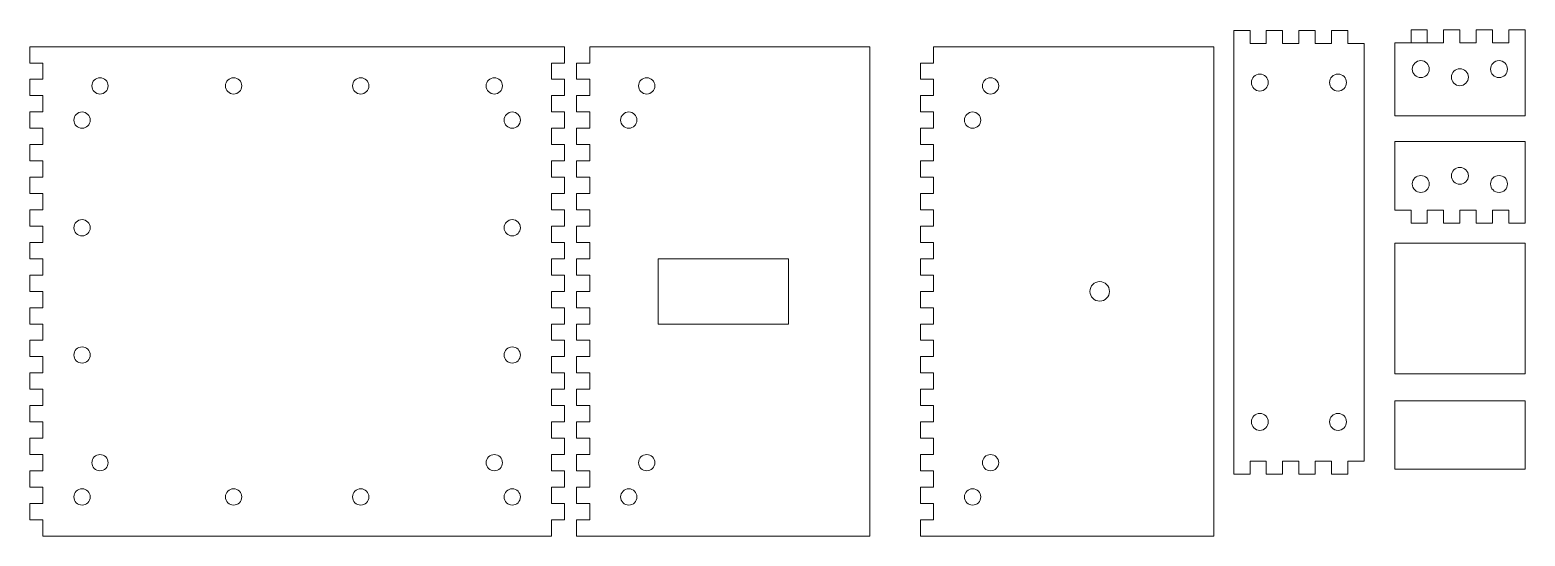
# Model space of a CAD drawing. Header units: millimetres. Extents: x 6 to 464, y 272 to 427.
import ezdxf

# ---------------------------------------------------------------- set-up
doc = ezdxf.new("R2010")
doc.units = ezdxf.units.MM
doc.linetypes.add('CENTERX2', pattern=[20.32, 12.7, -2.54, 2.54, -2.54])

msp = doc.modelspace()

# ---------------------------------------------------------------- linework, layer by layer
at = {"color": 7, "linetype": 'Continuous', "lineweight": 18}
for p, q in [((374.9, 423.02), (374.9, 427.02)), ((374.9, 427.02), (379.9, 427.02)), ((379.9, 427.02), (379.9, 423.02)), ((384.9, 427.02), (384.9, 423.02)), ((384.9, 427.02), (389.9, 427.02)), ((389.9, 427.02), (389.9, 423.02)), ((394.9, 427.02), (394.9, 423.02)), ((394.9, 427.02), (399.9, 427.02)), ((399.9, 427.02), (399.9, 423.02)), ((404.9, 427.02), (404.9, 423.02)), ((404.9, 427.02), (409.9, 427.02)), ((409.9, 427.02), (409.9, 423.02)), ((429.3, 427.16), (434.3, 427.16)), ((429.3, 427.16), (429.3, 423.16)), ((434.3, 427.16), (434.3, 423.16)), ((439.3, 427.16), (439.3, 423.16)), ((439.3, 427.16), (444.3, 427.16)), ((444.3, 427.16), (444.3, 423.16)), ((449.3, 427.16), (449.3, 423.16)), ((449.3, 427.16), (454.3, 427.16)), ((454.3, 427.16), (454.3, 423.16)), ((459.3, 427.16), (459.3, 423.16)), ((459.3, 427.16), (464.3, 427.16)), ((464.3, 423.16), (464.3, 427.16)), ((464.3, 427.16), (464.3, 423.16)), ((374.9, 423.02), (374.9, 295.02)), ((379.9, 423.02), (384.9, 423.02)), ((379.9, 423.02), (384.9, 423.02)), ((389.9, 423.02), (394.9, 423.02)), ((389.9, 423.02), (394.9, 423.02)), ((399.9, 423.02), (404.9, 423.02)), ((399.9, 423.02), (404.9, 423.02)), ((409.9, 423.02), (414.9, 423.02)), ((409.9, 423.02), (414.9, 423.02)), ((414.9, 423.02), (414.9, 295.02)), ((424.3, 423.16), (424.3, 400.85)), ((424.3, 423.16), (429.3, 423.16)), ((424.3, 423.16), (439.3, 423.16)), ((434.3, 423.16), (439.3, 423.16)), ((444.3, 423.16), (449.3, 423.16)), ((444.3, 423.16), (449.3, 423.16)), ((454.3, 423.16), (459.3, 423.16)), ((454.3, 423.16), (459.3, 423.16)), ((459.3, 423.16), (456.3, 423.16)), ((464.3, 423.16), (464.3, 400.85)), ((9.51, 422.02), (5.51, 422.02)), ((5.51, 422.02), (5.51, 417.02)), ((9.51, 422.02), (165.51, 422.02)), ((165.51, 422.02), (169.51, 422.02)), ((169.51, 422.02), (169.51, 417.02)), ((169.51, 422.02), (169.51, 417.02)), ((177.27, 422.02), (177.27, 417.02)), ((177.27, 422.02), (263.27, 422.02)), ((263.27, 422.02), (263.27, 272.02)), ((282.77, 422.02), (282.77, 417.02)), ((282.77, 422.02), (368.77, 422.02)), ((368.77, 422.02), (368.77, 272.02)), ((5.51, 417.02), (9.51, 417.02)), ((9.51, 417.02), (9.51, 412.02)), ((165.51, 417.02), (165.51, 412.02)), ((165.51, 417.02), (165.51, 412.02)), ((169.51, 417.02), (165.51, 417.02)), ((173.27, 417.02), (177.27, 417.02)), ((173.27, 417.02), (173.27, 412.02)), ((278.77, 417.02), (282.77, 417.02)), ((278.77, 417.02), (278.77, 412.02)), ((5.51, 412.02), (5.51, 407.02)), ((5.51, 412.02), (9.51, 412.02)), ((169.51, 412.02), (165.51, 412.02)), ((169.51, 412.02), (169.51, 407.02)), ((173.27, 412.02), (177.27, 412.02)), ((177.27, 412.02), (177.27, 407.02)), ((278.77, 412.02), (282.77, 412.02)), ((282.77, 412.02), (282.77, 407.02)), ((5.51, 407.02), (9.51, 407.02)), ((9.51, 407.02), (9.51, 402.02)), ((169.51, 407.02), (165.51, 407.02)), ((165.51, 407.02), (165.51, 402.02)), ((165.51, 407.02), (165.51, 402.02)), ((173.27, 407.02), (177.27, 407.02)), ((173.27, 407.02), (173.27, 402.02)), ((278.77, 407.02), (282.77, 407.02)), ((278.77, 407.02), (278.77, 402.02)), ((5.51, 402.02), (5.51, 397.02)), ((5.51, 402.02), (9.51, 402.02)), ((169.51, 402.02), (165.51, 402.02)), ((169.51, 402.02), (169.51, 397.02)), ((173.27, 402.02), (177.27, 402.02)), ((177.27, 402.02), (177.27, 397.02)), ((278.77, 402.02), (282.77, 402.02)), ((282.77, 402.02), (282.77, 397.02)), ((424.3, 400.85), (464.3, 400.85)), ((5.51, 397.02), (9.51, 397.02)), ((9.51, 397.02), (9.51, 392.02)), ((169.51, 397.02), (165.51, 397.02)), ((165.51, 397.02), (165.51, 392.02)), ((165.51, 397.02), (165.51, 392.02)), ((173.27, 397.02), (177.27, 397.02)), ((173.27, 397.02), (173.27, 392.02)), ((278.77, 397.02), (282.77, 397.02)), ((278.77, 397.02), (278.77, 392.02)), ((5.51, 392.02), (5.51, 387.02)), ((5.51, 392.02), (9.51, 392.02)), ((169.51, 392.02), (165.51, 392.02)), ((169.51, 392.02), (169.51, 387.02)), ((173.27, 392.02), (177.27, 392.02)), ((177.27, 392.02), (177.27, 387.02)), ((278.77, 392.02), (282.77, 392.02)), ((282.77, 392.02), (282.77, 387.02)), ((424.3, 371.94), (424.3, 392.94)), ((424.3, 392.94), (464.3, 392.94)), ((464.3, 392.94), (464.3, 371.94)), ((5.51, 387.02), (9.51, 387.02)), ((9.51, 387.02), (9.51, 382.02)), ((169.51, 387.02), (165.51, 387.02)), ((165.51, 387.02), (165.51, 382.02)), ((173.27, 387.02), (177.27, 387.02)), ((173.27, 387.02), (173.27, 382.02)), ((278.77, 387.02), (282.77, 387.02)), ((278.77, 387.02), (278.77, 382.02)), ((5.51, 382.02), (5.51, 377.02)), ((5.51, 382.02), (9.51, 382.02)), ((169.51, 382.02), (165.51, 382.02)), ((169.51, 382.02), (169.51, 377.02)), ((173.27, 382.02), (177.27, 382.02)), ((177.27, 382.02), (177.27, 377.02)), ((278.77, 382.02), (282.77, 382.02)), ((282.77, 382.02), (282.77, 377.02)), ((5.51, 377.02), (9.51, 377.02)), ((9.51, 377.02), (9.51, 372.02)), ((169.51, 377.02), (165.51, 377.02)), ((165.51, 377.02), (165.51, 372.02)), ((165.51, 377.02), (165.51, 372.02)), ((173.27, 377.02), (177.27, 377.02)), ((173.27, 377.02), (173.27, 372.02)), ((278.77, 377.02), (282.77, 377.02)), ((278.77, 377.02), (278.77, 372.02)), ((5.51, 372.02), (5.51, 367.02)), ((5.51, 372.02), (9.51, 372.02)), ((169.51, 372.02), (165.51, 372.02)), ((169.51, 372.02), (169.51, 367.02)), ((173.27, 372.02), (177.27, 372.02)), ((177.27, 372.02), (177.27, 367.02)), ((278.77, 372.02), (282.77, 372.02)), ((282.77, 372.02), (282.77, 367.02)), ((424.3, 371.94), (429.3, 371.94)), ((429.3, 367.94), (429.3, 371.94)), ((434.3, 367.94), (434.3, 371.94)), ((434.3, 371.94), (439.3, 371.94)), ((439.3, 367.94), (439.3, 371.94)), ((444.3, 371.94), (449.3, 371.94)), ((444.3, 367.94), (444.3, 371.94)), ((449.3, 367.94), (449.3, 371.94)), ((454.3, 371.94), (459.3, 371.94)), ((454.3, 367.94), (454.3, 371.94)), ((459.3, 367.94), (459.3, 371.94)), ((464.3, 371.94), (464.3, 367.94)), ((429.3, 367.94), (434.3, 367.94)), ((439.3, 367.94), (444.3, 367.94)), ((449.3, 367.94), (454.3, 367.94)), ((459.3, 367.94), (464.3, 367.94)), ((5.51, 367.02), (9.51, 367.02)), ((9.51, 367.02), (9.51, 362.02)), ((169.51, 367.02), (165.51, 367.02)), ((165.51, 367.02), (165.51, 362.02)), ((165.51, 367.02), (165.51, 362.02)), ((173.27, 367.02), (177.27, 367.02)), ((173.27, 367.02), (173.27, 362.02)), ((278.77, 367.02), (282.77, 367.02)), ((278.77, 367.02), (278.77, 362.02)), ((5.51, 362.02), (5.51, 357.02)), ((5.51, 362.02), (9.51, 362.02)), ((169.51, 362.02), (165.51, 362.02)), ((169.51, 362.02), (169.51, 357.02)), ((173.27, 362.02), (177.27, 362.02)), ((177.27, 362.02), (177.27, 357.02)), ((278.77, 362.02), (282.77, 362.02)), ((282.77, 362.02), (282.77, 357.02)), ((424.3, 361.75), (464.3, 361.75)), ((424.3, 361.75), (424.3, 321.75)), ((464.3, 361.75), (464.3, 321.75)), ((5.51, 357.02), (9.51, 357.02)), ((9.51, 357.02), (9.51, 352.02)), ((169.51, 357.02), (165.51, 357.02)), ((165.51, 357.02), (165.51, 352.02)), ((165.51, 357.02), (165.51, 352.02)), ((173.27, 357.02), (177.27, 357.02)), ((173.27, 357.02), (173.27, 352.02)), ((238.27, 357.02), (198.27, 357.02)), ((198.27, 337.02), (198.27, 357.02)), ((238.27, 357.02), (238.27, 337.02)), ((238.27, 337.02), (238.27, 357.02)), ((278.77, 357.02), (282.77, 357.02)), ((278.77, 357.02), (278.77, 352.02)), ((5.51, 352.02), (5.51, 347.02)), ((5.51, 352.02), (9.51, 352.02)), ((169.51, 352.02), (165.51, 352.02)), ((169.51, 352.02), (169.51, 347.02)), ((173.27, 352.02), (177.27, 352.02)), ((177.27, 352.02), (177.27, 347.02)), ((278.77, 352.02), (282.77, 352.02)), ((282.77, 352.02), (282.77, 347.02)), ((5.51, 347.02), (9.51, 347.02)), ((9.51, 347.02), (9.51, 342.02)), ((169.51, 347.02), (165.51, 347.02)), ((165.51, 347.02), (165.51, 342.02)), ((165.51, 347.02), (165.51, 342.02)), ((173.27, 347.02), (177.27, 347.02)), ((173.27, 347.02), (173.27, 342.02)), ((278.77, 347.02), (282.77, 347.02)), ((278.77, 347.02), (278.77, 342.02)), ((5.51, 342.02), (5.51, 337.02)), ((5.51, 342.02), (9.51, 342.02)), ((169.51, 342.02), (165.51, 342.02)), ((169.51, 342.02), (169.51, 337.02)), ((173.27, 342.02), (177.27, 342.02)), ((177.27, 342.02), (177.27, 337.02)), ((278.77, 342.02), (282.77, 342.02)), ((282.77, 342.02), (282.77, 337.02)), ((5.51, 337.02), (9.51, 337.02)), ((9.51, 337.02), (9.51, 332.02)), ((169.51, 337.02), (165.51, 337.02)), ((165.51, 337.02), (165.51, 332.02)), ((165.51, 337.02), (165.51, 332.02)), ((173.27, 337.02), (177.27, 337.02)), ((173.27, 337.02), (173.27, 332.02)), ((238.27, 337.02), (198.27, 337.02)), ((278.77, 337.02), (282.77, 337.02)), ((278.77, 337.02), (278.77, 332.02)), ((5.51, 332.02), (5.51, 327.02)), ((5.51, 332.02), (9.51, 332.02)), ((169.51, 332.02), (165.51, 332.02)), ((169.51, 332.02), (169.51, 327.02)), ((173.27, 332.02), (177.27, 332.02)), ((177.27, 332.02), (177.27, 327.02)), ((278.77, 332.02), (282.77, 332.02)), ((282.77, 332.02), (282.77, 327.02)), ((5.51, 327.02), (9.51, 327.02)), ((9.51, 327.02), (9.51, 322.02)), ((169.51, 327.02), (165.51, 327.02)), ((165.51, 327.02), (165.51, 322.02)), ((165.51, 327.02), (165.51, 322.02)), ((173.27, 327.02), (177.27, 327.02)), ((173.27, 327.02), (173.27, 322.02)), ((278.77, 327.02), (282.77, 327.02)), ((278.77, 327.02), (278.77, 322.02)), ((5.51, 322.02), (5.51, 317.02)), ((5.51, 322.02), (9.51, 322.02)), ((169.51, 322.02), (165.51, 322.02)), ((169.51, 322.02), (169.51, 317.02)), ((173.27, 322.02), (177.27, 322.02)), ((177.27, 322.02), (177.27, 317.02)), ((278.77, 322.02), (282.77, 322.02)), ((282.77, 322.02), (282.77, 317.02)), ((424.3, 321.75), (464.3, 321.75)), ((5.51, 317.02), (9.51, 317.02)), ((9.51, 317.02), (9.51, 312.02)), ((169.51, 317.02), (165.51, 317.02)), ((165.51, 317.02), (165.51, 312.02)), ((165.51, 317.02), (165.51, 312.02)), ((173.27, 317.02), (177.27, 317.02)), ((173.27, 317.02), (173.27, 312.02)), ((278.77, 317.02), (282.77, 317.02)), ((278.77, 317.02), (278.77, 312.02)), ((5.51, 312.02), (5.51, 307.02)), ((5.51, 312.02), (9.51, 312.02)), ((169.51, 312.02), (165.51, 312.02)), ((169.51, 312.02), (169.51, 307.02)), ((173.27, 312.02), (177.27, 312.02)), ((177.27, 312.02), (177.27, 307.02)), ((278.77, 312.02), (282.77, 312.02)), ((282.77, 312.02), (282.77, 307.02)), ((424.3, 313.48), (464.3, 313.48)), ((424.3, 313.48), (424.3, 292.48)), ((464.3, 313.48), (464.3, 292.48)), ((5.51, 307.02), (9.51, 307.02)), ((9.51, 307.02), (9.51, 302.02)), ((169.51, 307.02), (165.51, 307.02)), ((165.51, 307.02), (165.51, 302.02)), ((165.51, 307.02), (165.51, 302.02)), ((173.27, 307.02), (177.27, 307.02)), ((173.27, 307.02), (173.27, 302.02)), ((278.77, 307.02), (282.77, 307.02)), ((278.77, 307.02), (278.77, 302.02)), ((5.51, 302.02), (5.51, 297.02)), ((5.51, 302.02), (9.51, 302.02)), ((169.51, 302.02), (165.51, 302.02)), ((169.51, 302.02), (169.51, 297.02)), ((173.27, 302.02), (177.27, 302.02)), ((177.27, 302.02), (177.27, 297.02)), ((278.77, 302.02), (282.77, 302.02)), ((282.77, 302.02), (282.77, 297.02)), ((5.51, 297.02), (9.51, 297.02)), ((9.51, 297.02), (9.51, 292.02)), ((169.51, 297.02), (165.51, 297.02)), ((165.51, 297.02), (165.51, 292.02)), ((165.51, 297.02), (165.51, 292.02)), ((173.27, 297.02), (177.27, 297.02)), ((173.27, 297.02), (173.27, 292.02)), ((278.77, 297.02), (282.77, 297.02)), ((278.77, 297.02), (278.77, 292.02)), ((374.9, 295.02), (374.9, 291.02)), ((379.9, 295.02), (384.9, 295.02)), ((379.9, 291.02), (379.9, 295.02)), ((384.9, 291.02), (384.9, 295.02)), ((389.9, 295.02), (394.9, 295.02)), ((389.9, 291.02), (389.9, 295.02)), ((394.9, 291.02), (394.9, 295.02)), ((399.9, 291.02), (399.9, 295.02)), ((399.9, 295.02), (404.9, 295.02)), ((404.9, 291.02), (404.9, 295.02)), ((412.9, 295.02), (409.9, 295.02)), ((409.9, 295.02), (414.9, 295.02)), ((409.9, 291.02), (409.9, 295.02)), ((414.9, 295.02), (412.9, 295.02)), ((5.51, 292.02), (5.51, 287.02)), ((5.51, 292.02), (9.51, 292.02)), ((169.51, 292.02), (165.51, 292.02)), ((169.51, 292.02), (169.51, 287.02)), ((173.27, 292.02), (177.27, 292.02)), ((177.27, 292.02), (177.27, 287.02)), ((278.77, 292.02), (282.77, 292.02)), ((282.77, 292.02), (282.77, 287.02)), ((374.9, 291.02), (379.9, 291.02)), ((384.9, 291.02), (389.9, 291.02)), ((394.9, 291.02), (399.9, 291.02)), ((404.9, 291.02), (409.9, 291.02)), ((424.3, 292.48), (464.3, 292.48)), ((5.51, 287.02), (9.51, 287.02)), ((9.51, 287.02), (9.51, 282.02)), ((169.51, 287.02), (165.51, 287.02)), ((165.51, 287.02), (165.51, 282.02)), ((165.51, 287.02), (165.51, 282.02)), ((173.27, 287.02), (177.27, 287.02)), ((173.27, 287.02), (173.27, 282.02)), ((278.77, 287.02), (282.77, 287.02)), ((278.77, 287.02), (278.77, 282.02)), ((5.51, 282.02), (5.51, 277.02)), ((5.51, 282.02), (9.51, 282.02)), ((169.51, 282.02), (165.51, 282.02)), ((169.51, 282.02), (169.51, 277.02)), ((173.27, 282.02), (177.27, 282.02)), ((177.27, 282.02), (177.27, 277.02)), ((278.77, 282.02), (282.77, 282.02)), ((282.77, 282.02), (282.77, 277.02)), ((5.51, 277.02), (9.51, 277.02)), ((9.51, 277.02), (9.51, 272.02)), ((169.51, 277.02), (165.51, 277.02)), ((165.51, 277.02), (165.51, 272.02)), ((165.51, 277.02), (165.51, 272.02)), ((173.27, 277.02), (173.27, 272.02)), ((173.27, 277.02), (177.27, 277.02)), ((278.77, 277.02), (282.77, 277.02)), ((278.77, 277.02), (278.77, 272.02)), ((9.51, 272.02), (165.51, 272.02)), ((177.27, 272.02), (173.27, 272.02)), ((177.27, 272.02), (263.27, 272.02)), ((282.77, 272.02), (278.77, 272.02)), ((282.77, 272.02), (368.77, 272.02))]:
    msp.add_line(p, q, dxfattribs=at)
at = {"color": 7, "linetype": 'CENTERX2', "lineweight": 18}
msp.add_line((165.51, 422.02), (153.51, 422.02), dxfattribs=at)
at = {"color": 7, "linetype": 'Continuous', "lineweight": 18}
for centre, radius in [((432.3, 415.16), 2.6), ((456.3, 415.16), 2.6), ((382.9, 411.02), 2.6), ((406.9, 411.02), 2.6), ((444.3, 412.66), 2.6), ((27.01, 410.02), 2.5), ((68.01, 410.02), 2.5), ((107.01, 410.02), 2.5), ((148.01, 410.02), 2.5), ((194.77, 410.02), 2.5), ((300.27, 410.02), 2.5), ((21.51, 399.52), 2.5), ((153.51, 399.52), 2.5), ((189.27, 399.52), 2.5), ((294.77, 399.52), 2.5), ((432.3, 379.94), 2.6), ((444.3, 382.44), 2.6), ((456.3, 379.94), 2.6), ((21.51, 366.52), 2.5), ((153.51, 366.52), 2.5), ((153.51, 366.52), 2.5), ((333.77, 347.02), 3), ((21.51, 327.52), 2.5), ((153.51, 327.52), 2.5), ((382.9, 307.02), 2.6), ((406.9, 307.02), 2.6), ((27.01, 294.52), 2.5), ((148.01, 294.52), 2.5), ((194.77, 294.52), 2.5), ((300.27, 294.52), 2.5), ((21.51, 284.02), 2.5), ((68.01, 284.02), 2.5), ((107.01, 284.02), 2.5), ((153.51, 284.02), 2.5), ((189.27, 284.02), 2.5), ((294.77, 284.02), 2.5)]:
    msp.add_circle(centre, radius, dxfattribs=at)

doc.saveas('drawing.dxf')
